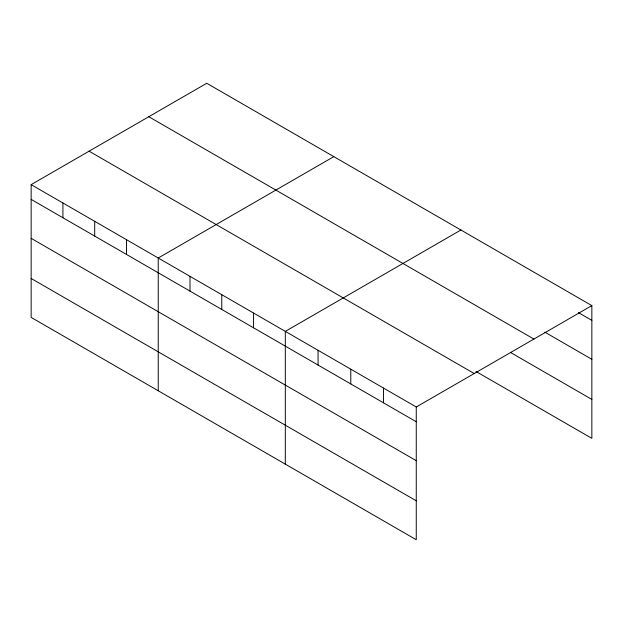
<?xml version="1.0" encoding="UTF-8"?>
<svg xmlns="http://www.w3.org/2000/svg" width="623" height="623" viewBox="0 0 623 623"><rect width="100%" height="100%" fill="white"/><g stroke="black" fill="none" stroke-linecap="round" stroke-linejoin="round"><path stroke-width="0.93" d="M31.15 184.642L416.257 406.983L416.257 539.736L31.15 317.395L31.15 184.642L206.743 83.264L591.85 305.605L591.85 438.358L476.019 371.487M333.827 156.638L158.234 258.008L158.234 390.769M460.911 230.004L285.318 331.381L285.318 464.143M416.257 406.983L591.85 305.605M578.424 312.606L591.85 320.362M544.845 332.16L591.85 359.3M148.796 116.719L533.903 339.06M510.432 352.416L591.85 399.421M89.097 151.187L474.204 373.527M31.15 199.399L416.257 421.74M31.15 238.336L416.257 460.677M31.15 278.458L416.257 500.799M383.527 388.082L383.527 402.84M350.788 369.182L350.788 383.939M318.057 350.282L318.057 365.039M253.553 313.042L253.553 327.799M221.78 294.695L221.78 309.452M190.007 276.355L190.007 291.112M126.461 239.668L126.461 254.425M94.696 221.321L94.696 236.086M62.923 202.981L62.923 217.739"/></g></svg>
